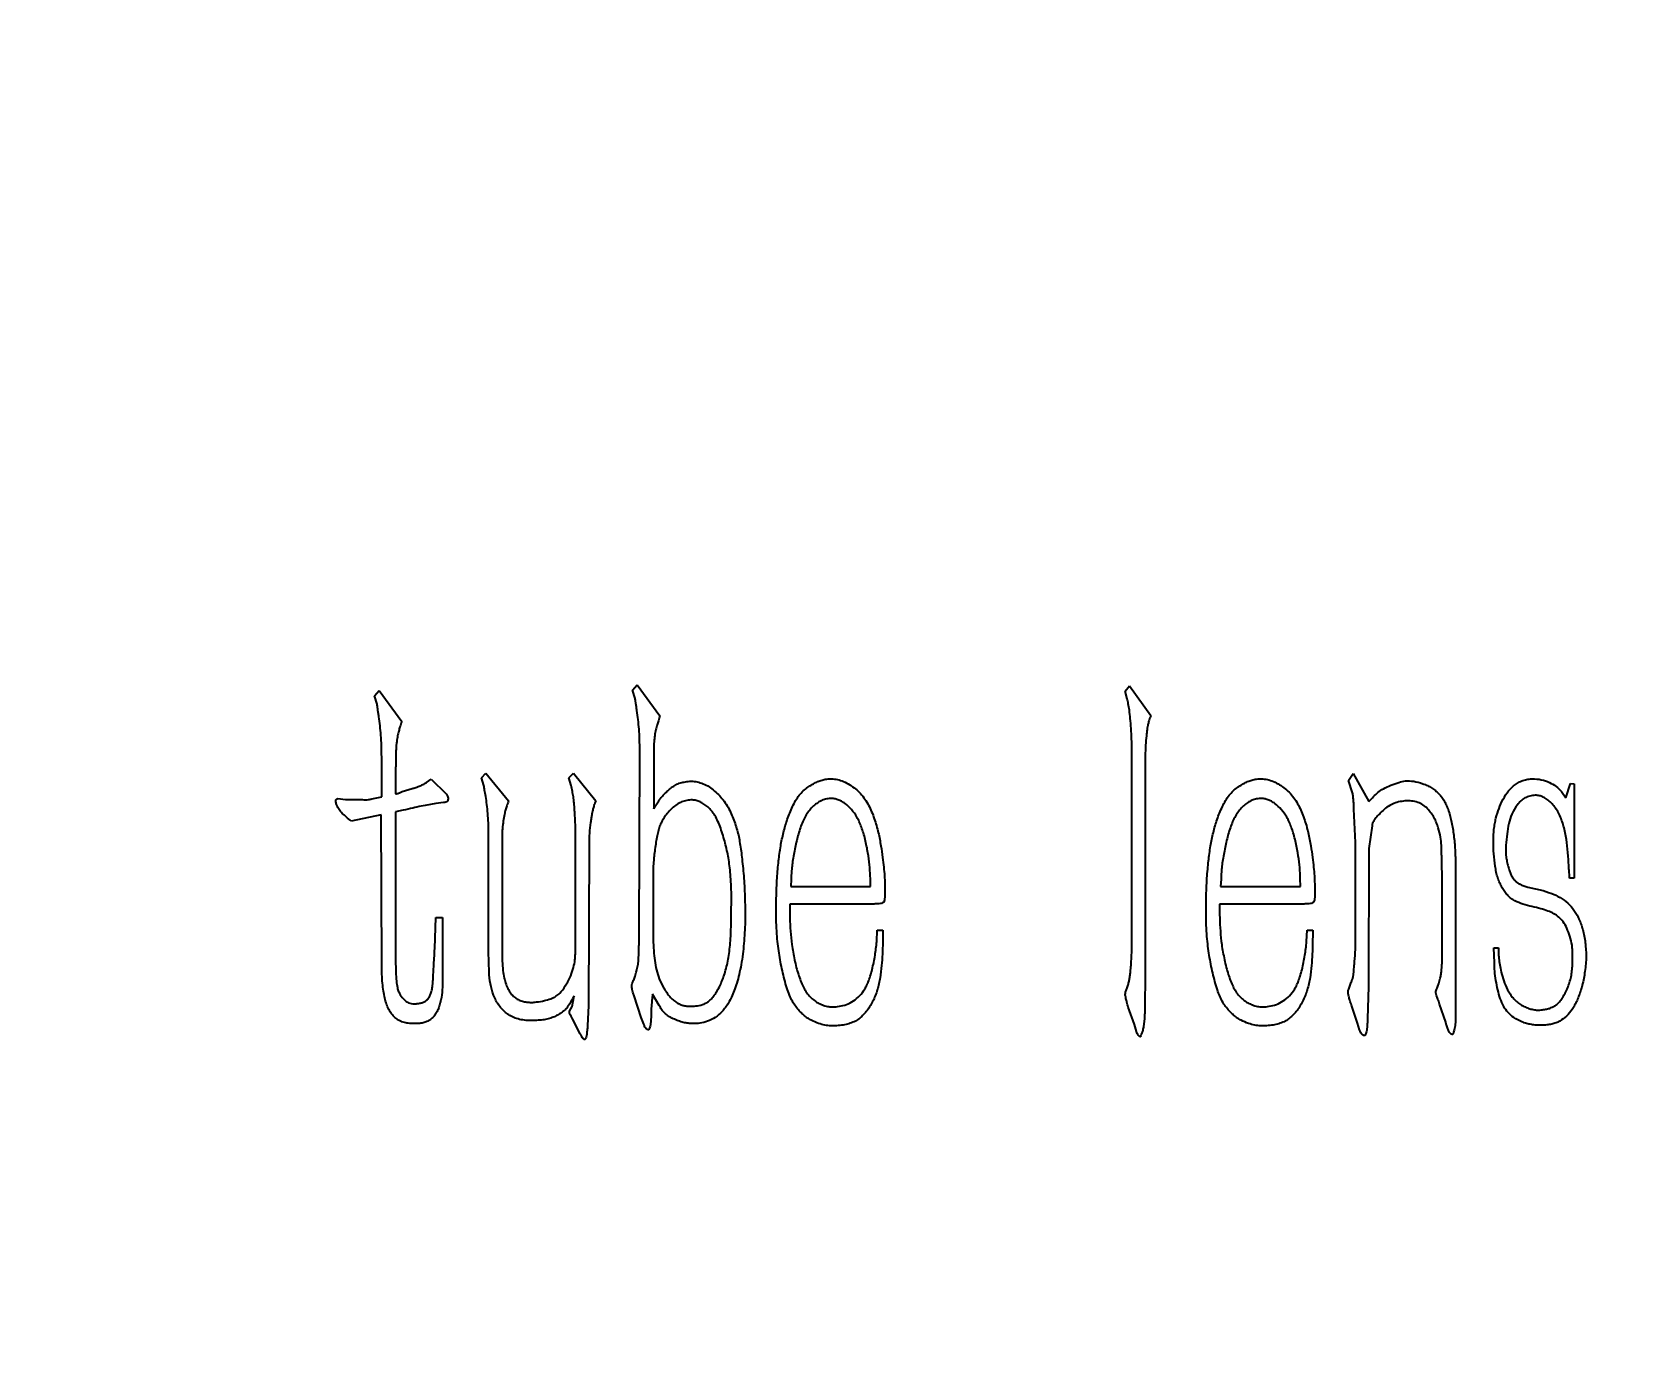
# Model space of a CAD drawing. Header units: millimetres. Extents: x 0 to 210, y 0 to 297.
# Drawn here: x 96.62 to 112.39, y 134.89 to 147.7 of the extents above; entities that cross this region are included whole.
import ezdxf

# ---------------------------------------------------------------- set-up
doc = ezdxf.new("R2010")
doc.units = ezdxf.units.MM
doc.layers.add('根据设置的颜色创建', color=7, linetype='Continuous', lineweight=25)
doc.styles.add('SLDTEXTSTYLE5', font='TXT', dxfattribs={"width": 0.7})
doc.dimstyles.new('SLDDIMSTYLE2', dxfattribs={"dimtxt": 3.5, "dimasz": 4.08, "dimexe": 0, "dimexo": 0.0625, "dimgap": 0.875, "dimtad": 2, "dimrnd": 1e-09, "dimzin": 12, "dimdsep": 46, "dimtxsty": 'SLDTEXTSTYLE5', "dimsah": 1, "dimcen": 0.09, "dimadec": 0, "dimazin": 3, "dimtol": 1, "dimtp": 0.01, "dimtm": 0.01, "dimtfac": 1, "dimtofl": 0, "dimtmove": 0, "dimatfit": 3, "dimfxl": 0, "dimfrac": 2, "dimtolj": 1, "dimarcsym": 0})

# ---------------------------------------------------------------- blocks, each defined once
blk = doc.blocks.new('_D_4')
at = {"layer": '根据设置的颜色创建'}
for p, q in [((85.123, 181.697), (129.198, 181.697)), ((127.198, 181.697), (127.198, 122.357)), ((122.116, 122.357), (129.198, 122.357))]:
    blk.add_line(p, q, dxfattribs=at)
for points in [[(127.198, 181.697), (126.69, 177.617), (127.706, 177.617)], [(127.198, 122.357), (127.706, 126.437), (126.69, 126.437)]]:
    blk.add_solid(points, dxfattribs=at)
at = {"layer": '根据设置的颜色创建', "char_height": 3.5, "attachment_point": 1, "rotation": 90, "style": 'SLDTEXTSTYLE5'}
for s, insert in [('±0.01', (122.686, 163.214)), ('59.34', (122.686, 154.231))]:
    blk.add_mtext(s, dxfattribs=dict(at, insert=insert))

msp = doc.modelspace()

# ---------------------------------------------------------------- linework, layer by layer
at = {"color": 7, "linetype": 'Continuous', "lineweight": 25}
for p, q in [((99.9659243, 141.2156503), (100.0114176, 141.2663641)), ((100.0114176, 141.2663641), (100.2329177, 140.9643185)), ((102.4874457, 141.2715846), (102.532939, 141.3215527)), ((102.5128026, 141.1910391), (102.4874457, 141.2715846)), ((102.532939, 141.3215527), (102.7544391, 141.0195071)), ((107.3015305, 141.2611436), (107.3418032, 141.3118574)), ((107.3216669, 141.1858186), (107.3015305, 141.2611436)), ((107.3418032, 141.3118574), (107.5528623, 141.0247276)), ((99.9912812, 141.1351048), (99.9659243, 141.2156503)), ((102.5530753, 138.8753562), (102.5582959, 140.6771887)), ((107.3664144, 138.7992855), (107.3664144, 140.6973251)), ((107.4976737, 140.6316954), (107.4976737, 138.4972399)), ((100.0367745, 140.228968), (100.0367745, 140.6167796)), ((102.69403, 140.6115591), (102.69403, 140.1133703)), ((100.1725085, 140.3855842), (100.1725085, 140.2595454)), ((100.2381382, 140.2796818), (100.3335995, 140.3095135)), ((100.4745541, 140.3699226), (100.5200474, 140.4005)), ((100.5200474, 140.4005), (100.6654768, 140.2595454)), ((101.0107783, 140.4154159), (101.0555258, 140.4609092)), ((101.0353894, 140.3400909), (101.0107783, 140.4154159)), ((101.0555258, 140.4609092), (101.2770259, 140.1886952)), ((101.8662013, 140.4154159), (101.9116946, 140.4609092)), ((101.8863377, 140.3400909), (101.8662013, 140.4154159)), ((101.9116946, 140.4609092), (102.1279741, 140.1886952)), ((109.4814794, 140.390059), (109.5269726, 140.4556886)), ((109.5217521, 140.2692407), (109.4814794, 140.390059)), ((109.5269726, 140.4556886), (109.6828431, 140.1842205)), ((111.6077312, 140.2192727), (111.6532245, 140.3602273)), ((111.6532245, 140.3602273), (111.6882767, 140.3550068)), ((111.6882767, 140.3550068), (111.6882767, 139.4339541)), ((99.6086901, 140.2140521), (99.684015, 140.2043569)), ((99.684015, 140.2043569), (99.7548652, 140.2043569)), ((99.9405674, 140.2088316), (100.0367745, 140.228968)), ((100.6408657, 140.1737794), (100.5647949, 140.1640841)), ((111.5629837, 140.2796818), (111.6077312, 140.2192727)), ((100.0315539, 140.0529612), (99.7392036, 139.992552)), ((100.0367745, 138.5882264), (100.0315539, 140.0529612)), ((100.2478335, 140.0984544), (100.1725085, 140.0835386)), ((100.1725085, 140.0835386), (100.1725085, 138.6232786)), ((109.5515838, 139.781493), (109.5366679, 140.1081497)), ((101.0808827, 138.8246424), (101.0808827, 139.8717338)), ((109.7126747, 139.9470587), (109.6828431, 139.7255586)), ((101.212142, 139.781493), (101.212142, 138.7239605)), ((101.9318309, 138.8246424), (101.9318309, 139.7911883)), ((102.0623445, 139.7710519), (102.0578697, 138.1907195)), ((109.5515838, 138.8850515), (109.5515838, 139.781493)), ((109.6828431, 139.7255586), (109.6776225, 138.3764216)), ((110.5285708, 139.5644677), (110.5285708, 138.0699013)), ((102.6888094, 139.5092791), (102.6888094, 138.9357653)), ((104.0379464, 139.423513), (104.0327259, 139.3534086)), ((108.2382447, 139.423513), (108.2330242, 139.3534086)), ((110.3973114, 138.6739925), (110.3973114, 139.4742269)), ((111.6882767, 139.4339541), (111.6435292, 139.4339541)), ((104.0327259, 139.3534086), (104.8128239, 139.3534086)), ((108.2330242, 139.3534086), (109.0131222, 139.3534086)), ((111.2355812, 139.3481881), (111.3862311, 139.3131359)), ((100.5550996, 138.7493174), (100.5647949, 139.051363)), ((100.5647949, 139.051363), (100.6304246, 139.051363)), ((100.6304246, 139.051363), (100.6304246, 138.754538)), ((104.8381808, 139.1818766), (104.0230306, 139.1818766)), ((109.0384791, 139.1818766), (108.2233289, 139.1818766)), ((104.873233, 138.8149471), (104.8784536, 138.9253242)), ((104.8784536, 138.9253242), (104.9336421, 138.9253242)), ((109.0735313, 138.8149471), (109.0787519, 138.9253242)), ((109.0787519, 138.9253242), (109.1339405, 138.9253242)), ((110.9029581, 138.754538), (110.9484514, 138.754538)), ((110.9081787, 138.6083628), (110.9029581, 138.754538)), ((107.4976737, 138.4972399), (107.4924531, 138.1653626)), ((101.8967787, 138.1802784), (101.9169151, 138.2861808)), ((102.5732117, 138.074376), (102.5023615, 138.2861808)), ((102.7492185, 138.1907195), (102.6835889, 138.3010967)), ((109.6776225, 138.3764216), (109.6679273, 138.0594602)), ((101.8714218, 138.1347851), (101.8967787, 138.1802784)), ((102.0578697, 138.1907195), (102.0474286, 137.9938305)), ((107.3917713, 138.0042716), (107.3313622, 138.1750579)), ((109.5717201, 138.0191874), (109.511311, 138.1951943)), ((110.4331094, 138.0296285), (110.3727003, 138.2056354)), ((101.9773242, 137.913285), (101.9012535, 138.0594602)), ((102.5985686, 138.0094922), (102.5732117, 138.074376)), ((107.4119076, 137.938642), (107.3917713, 138.0042716)), ((109.5918565, 137.9535578), (109.5717201, 138.0191874))]:
    msp.add_line(p, q, dxfattribs=at)
for points, knots in [([(100.0367745, 140.6167796), (100.0362639, 140.6548194), (100.0353057, 140.7262141), (100.0303797, 140.8282622), (100.0207637, 140.9219397), (100.0115614, 140.9959757), (100.0037415, 141.0506236), (99.9980761, 141.0845793), (99.9946511, 141.1120046), (99.9922962, 141.128147), (99.9912812, 141.1351048)], [0, 0, 0, 0, 0.2190921547, 0.4112014984, 0.5881366415, 0.7612776181, 0.8408497291, 0.9060510362, 0.9595054181, 1, 1, 1, 1]), ([(102.5582959, 140.6771887), (102.5577842, 140.7152284), (102.5568237, 140.7866228), (102.5519122, 140.888673), (102.5422473, 140.9823434), (102.5332192, 141.0561561), (102.5251801, 141.1105237), (102.5197258, 141.1437628), (102.5162742, 141.1699447), (102.5138247, 141.1848284), (102.5128026, 141.1910391)], [0, 0, 0, 0, 0.220970295, 0.4147264722, 0.5931783698, 0.767803576, 0.8466291473, 0.9123893844, 0.9634415302, 1, 1, 1, 1]), ([(107.3664144, 140.6973251), (107.365826, 140.7291496), (107.364598, 140.7955677), (107.3596851, 140.894831), (107.3515862, 140.9887801), (107.3432613, 141.0694891), (107.3327127, 141.1330757), (107.3249948, 141.1699278), (107.3216669, 141.1858186)], [0, 0, 0, 0, 0.194348421, 0.405608096, 0.6066693947, 0.7701061437, 0.9008685828, 1, 1, 1, 1]), ([(100.2329177, 140.9643185), (100.2266671, 140.9475058), (100.2152848, 140.9168899), (100.2027163, 140.8705659), (100.1911031, 140.8219884), (100.184336, 140.7805078), (100.1802944, 140.7445979), (100.1782782, 140.7164799), (100.1758781, 140.6806997), (100.174515, 140.636925), (100.1739983, 140.5852079), (100.1732333, 140.5255449), (100.1722914, 140.4581771), (100.1724334, 140.4106929), (100.1725085, 140.3855842)], [0, 0, 0, 0, 0.0918120917, 0.167189677, 0.2456339625, 0.3475698773, 0.3821579522, 0.4306902682, 0.4919233372, 0.5658130964, 0.6549465144, 0.7568108422, 0.8714063322, 1, 1, 1, 1]), ([(102.7544391, 141.0195071), (102.7498676, 141.0037975), (102.7412756, 140.9742721), (102.7258729, 140.9304581), (102.7131047, 140.8815288), (102.7050471, 140.833006), (102.6994533, 140.7836678), (102.6954932, 140.7349363), (102.6947089, 140.6764429), (102.6942666, 140.6341796), (102.69403, 140.6115591)], [0, 0, 0, 0, 0.1182427291, 0.2222318893, 0.3355523398, 0.4832615093, 0.5773216834, 0.6944670085, 0.8364697465, 1, 1, 1, 1]), ([(107.5528623, 141.0247276), (107.5469215, 141.0096496), (107.5364243, 140.9830073), (107.5261554, 140.9494796), (107.5211191, 140.9225843), (107.516357, 140.8968113), (107.5122374, 140.8636742), (107.5062036, 140.8082754), (107.498175, 140.7303367), (107.4978457, 140.6655332), (107.4976737, 140.6316954)], [0, 0, 0, 0, 0.1217488742, 0.2151259981, 0.2627391758, 0.3272167391, 0.4119998767, 0.5134677751, 0.7459524368, 1, 1, 1, 1]), ([(100.3335995, 140.3095135), (100.3460756, 140.3133582), (100.3725427, 140.3215145), (100.4109469, 140.3363003), (100.4459386, 140.3519666), (100.465951, 140.3645242), (100.4745541, 140.3699226)], [0, 0, 0, 0, 0.2544518679, 0.5398034703, 0.8021648142, 1, 1, 1, 1]), ([(101.0808827, 139.8717338), (101.0803517, 139.9057963), (101.0793317, 139.9712272), (101.0744288, 140.0655712), (101.0652683, 140.1515937), (101.0547023, 140.2274583), (101.04269, 140.2889808), (101.0375225, 140.325158), (101.0353894, 140.3400909)], [0, 0, 0, 0, 0.2168560408, 0.4165599552, 0.6011109163, 0.7673951457, 0.9039870606, 1, 1, 1, 1]), ([(101.9318309, 139.7911883), (101.9312759, 139.8346964), (101.9301717, 139.9212441), (101.9260377, 140.0274174), (101.9209156, 140.1066766), (101.9173447, 140.1561645), (101.913697, 140.1959581), (101.908746, 140.2368705), (101.8997837, 140.2839342), (101.8909715, 140.3207378), (101.8863377, 140.3400909)], [0, 0, 0, 0, 0.2364290319, 0.4703129053, 0.5772415705, 0.667998486, 0.7399100729, 0.794363552, 0.8918665146, 1, 1, 1, 1]), ([(102.69403, 140.1133703), (102.701488, 140.1250532), (102.7182208, 140.1512648), (102.7404082, 140.1860483), (102.7634788, 140.2179818), (102.7864222, 140.2456102), (102.8161172, 140.2744846), (102.8499143, 140.3053392), (102.8887849, 140.3343032), (102.93229, 140.3582526), (102.9806928, 140.372681), (103.0141523, 140.3777778), (103.0311278, 140.3803637)], [0, 0, 0, 0, 0.09292617293, 0.20848680804, 0.27649086296, 0.35693708457, 0.44885650881, 0.55390431161, 0.66357021958, 0.77317279176, 0.88492107034, 1, 1, 1, 1]), ([(103.0311278, 140.3803637), (103.0510818, 140.3809695), (103.0911899, 140.3821873), (103.1508754, 140.3683102), (103.2093499, 140.3442587), (103.2643577, 140.307913), (103.3162609, 140.2644016), (103.3626819, 140.2137262), (103.4042389, 140.1578924), (103.4482152, 140.0760069), (103.49156, 139.9708876), (103.5220697, 139.8623868), (103.5373044, 139.7724207), (103.5489229, 139.6984093), (103.5578622, 139.6164446), (103.5717648, 139.4943891), (103.5832663, 139.3277538), (103.5888971, 139.118295), (103.5863355, 138.9044937), (103.5720798, 138.7631759), (103.5651146, 138.6941289)], [0, 0, 0, 0, 0.030660456, 0.0616283226, 0.0935834689, 0.127707781, 0.1627912571, 0.1977741231, 0.2334161792, 0.2697822647, 0.3407380435, 0.4083304209, 0.4429842872, 0.4813566503, 0.5238048504, 0.5700610095, 0.6707298291, 0.7811414209, 0.8930669644, 1, 1, 1, 1]), ([(103.8917713, 139.2378109), (103.8929755, 139.2718695), (103.8952964, 139.3375149), (103.8992726, 139.4323008), (103.9061567, 139.5198162), (103.9169409, 139.6248484), (103.9324212, 139.7453233), (103.9608951, 139.8805901), (103.9972259, 140.0098556), (104.0397184, 140.1129169), (104.0792885, 140.1919272), (104.1143697, 140.2438012), (104.1540367, 140.2875718), (104.1976739, 140.3226023), (104.24245, 140.3502294), (104.285343, 140.3739117), (104.3276748, 140.3909139), (104.3560501, 140.3973675), (104.3698237, 140.4005)], [0, 0, 0, 0, 0.0758362186, 0.1461685336, 0.2110818845, 0.2711344896, 0.3811298601, 0.4811592577, 0.5784970656, 0.6794764197, 0.728712614, 0.774895753, 0.8183583023, 0.8596546439, 0.8989421623, 0.9353219462, 0.9686048602, 1, 1, 1, 1]), ([(104.3698237, 140.4005), (104.389945, 140.4028453), (104.4300392, 140.4075184), (104.4912449, 140.3991674), (104.5515192, 140.379104), (104.6107023, 140.3487236), (104.6656574, 140.3086064), (104.7161048, 140.2617477), (104.7591729, 140.2073322), (104.8063482, 140.125897), (104.8519935, 140.0165162), (104.8902284, 139.8831043), (104.9137562, 139.7560284), (104.931794, 139.6431109), (104.9413272, 139.5448826), (104.950229, 139.4584668), (104.9522329, 139.3775407), (104.9541711, 139.3126126), (104.953435, 139.2644199), (104.9514835, 139.2355644), (104.948007, 139.2150848), (104.9433669, 139.1986759), (104.9281204, 139.1904967), (104.9067893, 139.1850033), (104.8754574, 139.1830338), (104.851586, 139.1822927), (104.8381808, 139.1818766)], [0, 0, 0, 0, 0.0377810661, 0.0752833437, 0.114411995, 0.1562271315, 0.199215932, 0.2413378262, 0.284707465, 0.3285040589, 0.4170675998, 0.5056897564, 0.5877015674, 0.6587506272, 0.71957088, 0.772339212, 0.8212162829, 0.8709969367, 0.8937944495, 0.9115254717, 0.9247559403, 0.9333077754, 0.9416935396, 0.9552391597, 0.9748642185, 1, 1, 1, 1]), ([(108.0920696, 139.2378109), (108.0932738, 139.2718695), (108.0955947, 139.3375149), (108.099571, 139.4323008), (108.106455, 139.5198162), (108.1172392, 139.6248484), (108.1327195, 139.7453233), (108.1611935, 139.8805901), (108.1975242, 140.0098556), (108.2400167, 140.1129169), (108.2795868, 140.1919272), (108.314668, 140.2438012), (108.354335, 140.2875718), (108.3979722, 140.3226023), (108.4427483, 140.3502294), (108.4856413, 140.3739117), (108.5279731, 140.3909139), (108.5563484, 140.3973675), (108.570122, 140.4005)], [0, 0, 0, 0, 0.0758362186, 0.1461685336, 0.2110818845, 0.2711344896, 0.3811298601, 0.4811592577, 0.5784970656, 0.6794764197, 0.728712614, 0.774895753, 0.8183583023, 0.8596546439, 0.8989421623, 0.9353219462, 0.9686048602, 1, 1, 1, 1]), ([(108.570122, 140.4005), (108.5902433, 140.4028453), (108.6303375, 140.4075184), (108.6915432, 140.3991674), (108.7518176, 140.379104), (108.8110006, 140.3487236), (108.8659557, 140.3086064), (108.9164031, 140.2617477), (108.9594712, 140.2073322), (109.0066465, 140.125897), (109.0522918, 140.0165162), (109.0905267, 139.8831043), (109.1140545, 139.7560284), (109.1320923, 139.6431109), (109.1416255, 139.5448826), (109.1505273, 139.4584668), (109.1525312, 139.3775407), (109.1544694, 139.3126126), (109.1537333, 139.2644199), (109.1517818, 139.2355644), (109.1483053, 139.2150848), (109.1436652, 139.1986759), (109.1284187, 139.1904967), (109.1070877, 139.1850033), (109.0757557, 139.1830338), (109.0518843, 139.1822927), (109.0384791, 139.1818766)], [0, 0, 0, 0, 0.0377810661, 0.0752833437, 0.114411995, 0.1562271315, 0.199215932, 0.2413378262, 0.284707465, 0.3285040589, 0.4170675998, 0.5056897564, 0.5877015674, 0.6587506272, 0.71957088, 0.772339212, 0.8212162829, 0.8709969367, 0.8937944495, 0.9115254717, 0.9247559403, 0.9333077754, 0.9416935396, 0.9552391597, 0.9748642185, 1, 1, 1, 1]), ([(109.6828431, 140.1842205), (109.697617, 140.2000121), (109.7258481, 140.230188), (109.7710903, 140.2738592), (109.8274582, 140.3127872), (109.8969363, 140.3429923), (109.9688603, 140.3705752), (110.0178, 140.3808893), (110.0400773, 140.3855842)], [0, 0, 0, 0, 0.1548978572, 0.2959910234, 0.4495838703, 0.6423319071, 0.837189939, 1, 1, 1, 1]), ([(110.0400773, 140.3855842), (110.0668364, 140.3852739), (110.1243644, 140.3846068), (110.1952018, 140.3627793), (110.2533432, 140.3405298), (110.2947238, 140.317942), (110.3320073, 140.2908407), (110.366169, 140.2603553), (110.3952533, 140.2244117), (110.4215283, 140.1852223), (110.4432425, 140.1409107), (110.4687285, 140.0740444), (110.4924664, 139.9776782), (110.5136045, 139.8505329), (110.5258947, 139.7106283), (110.5276646, 139.6139608), (110.5285708, 139.5644677)], [0, 0, 0, 0, 0.0735766217, 0.1581788383, 0.202545279, 0.2455577283, 0.2878574437, 0.3296527056, 0.3715830819, 0.4151886843, 0.4597089086, 0.5075218226, 0.61260039, 0.7330313343, 0.8633137805, 1, 1, 1, 1]), ([(110.8984834, 139.7859678), (110.898772, 139.8078499), (110.8993303, 139.8501715), (110.9035195, 139.9112464), (110.9118, 139.967535), (110.9267671, 140.0359274), (110.9517261, 140.1164011), (110.9911573, 140.2068193), (111.0431731, 140.2881936), (111.101202, 140.3420961), (111.153897, 140.3761826), (111.1992876, 140.3927391), (111.2487311, 140.4037229), (111.2832461, 140.4050367), (111.3012109, 140.4057206)], [0, 0, 0, 0, 0.07983849918, 0.15441309468, 0.22316747454, 0.28721372295, 0.40971535651, 0.52989826583, 0.64637196969, 0.75931708371, 0.81594602937, 0.87422877462, 0.93453717589, 1, 1, 1, 1]), ([(111.3012109, 140.4057206), (111.3301632, 140.4023971), (111.3869752, 140.3958755), (111.4621719, 140.3634425), (111.5234603, 140.3265913), (111.5511295, 140.2937513), (111.5629837, 140.2796818)], [0, 0, 0, 0, 0.2910361903, 0.5710900177, 0.8162444269, 1, 1, 1, 1]), ([(99.7392036, 139.992552), (99.7234367, 140.0053593), (99.6935956, 140.0295987), (99.6526406, 140.0660141), (99.6185364, 140.1028617), (99.5992811, 140.1430294), (99.5892788, 140.173763), (99.5856628, 140.1971805), (99.5963386, 140.2087362), (99.6042978, 140.2121618), (99.6086901, 140.2140521)], [0, 0, 0, 0, 0.2098829984, 0.3972314153, 0.5666696435, 0.7252400662, 0.8487809239, 0.9104443909, 0.9505783137, 1, 1, 1, 1]), ([(99.7548652, 140.2043569), (99.7740214, 140.2042981), (99.8101096, 140.2041873), (99.8604173, 140.2012033), (99.9037132, 140.2001596), (99.9291842, 140.2061531), (99.9405674, 140.2088316)], [0, 0, 0, 0, 0.3080833699, 0.5803986804, 0.8124763974, 1, 1, 1, 1]), ([(100.1725085, 140.2595454), (100.1767298, 140.2597382), (100.1842115, 140.2600798), (100.1968807, 140.2615404), (100.2137832, 140.2704954), (100.2283534, 140.2759911), (100.2381382, 140.2796818)], [0, 0, 0, 0, 0.1832055717, 0.3247076212, 0.5464936291, 1, 1, 1, 1]), ([(100.5647949, 140.1640841), (100.5424179, 140.1601299), (100.4951233, 140.1517724), (100.4198078, 140.1379531), (100.3368237, 140.1186099), (100.2784174, 140.1053814), (100.2478335, 140.0984544)], [0, 0, 0, 0, 0.21057473776, 0.44505586309, 0.70940838122, 1, 1, 1, 1]), ([(100.6654768, 140.2595454), (100.6709534, 140.2521802), (100.6805706, 140.2392463), (100.6871399, 140.2178865), (100.683521, 140.2009321), (100.6796424, 140.1849675), (100.6626676, 140.1739711), (100.648975, 140.1738507), (100.6408657, 140.1737794)], [0, 0, 0, 0, 0.2295708568, 0.4031419868, 0.5351480712, 0.6611507043, 0.7993198754, 1, 1, 1, 1]), ([(101.2770259, 140.1886952), (101.2707543, 140.1733889), (101.2592601, 140.1453367), (101.2465693, 140.101424), (101.2337016, 140.05171), (101.2256606, 140.0006643), (101.2191529, 139.9486317), (101.2143706, 139.8996734), (101.2125973, 139.8431579), (101.2122999, 139.8028721), (101.212142, 139.781493)], [0, 0, 0, 0, 0.1194152732, 0.2188559294, 0.3299432423, 0.4902864825, 0.5916550852, 0.708902833, 0.8455184738, 1, 1, 1, 1]), ([(102.1279741, 140.1886952), (102.1219546, 140.1738861), (102.111251, 140.1475537), (102.1015794, 140.113823), (102.0950824, 140.0858944), (102.0901783, 140.0577265), (102.084067, 140.0207047), (102.0753583, 139.9591205), (102.0639855, 139.8750721), (102.0628943, 139.8059043), (102.0623445, 139.7710519)], [0, 0, 0, 0, 0.1127520823, 0.2004869314, 0.2473080868, 0.3151084521, 0.4022269926, 0.5121584436, 0.7541858028, 1, 1, 1, 1]), ([(103.0714005, 140.1991363), (103.0534054, 140.1980876), (103.0177781, 140.1960114), (102.9660379, 140.1807016), (102.9182071, 140.1542492), (102.8742523, 140.1195927), (102.8362239, 140.0790963), (102.8023678, 140.0376388), (102.7755586, 139.9948821), (102.7555347, 139.9494514), (102.7398915, 139.9006027), (102.7263839, 139.8455421), (102.7156765, 139.7831687), (102.7067184, 139.7164287), (102.6984116, 139.6518358), (102.6937782, 139.5948053), (102.6890927, 139.5486311), (102.6888954, 139.5212199), (102.6888094, 139.5092791)], [0, 0, 0, 0, 0.0618477371, 0.122447826, 0.183654021, 0.2488167306, 0.3141195089, 0.3743384425, 0.4327019528, 0.4870443921, 0.5446325035, 0.6089142902, 0.6818674256, 0.7621522559, 0.8405204403, 0.9057728285, 0.9589527647, 1, 1, 1, 1]), ([(103.4539916, 139.2728631), (103.4530458, 139.3074337), (103.4512342, 139.373649), (103.4439673, 139.468086), (103.4364978, 139.5535343), (103.4212501, 139.6559072), (103.3943863, 139.7785132), (103.3587656, 139.8975349), (103.3241966, 139.9875072), (103.294648, 140.0457681), (103.2610946, 140.0931978), (103.2246106, 140.1307146), (103.1864184, 140.1589858), (103.1483224, 140.1800801), (103.1101584, 140.1946816), (103.0841944, 140.1976658), (103.0714005, 140.1991363)], [0, 0, 0, 0, 0.0964231792, 0.1846859105, 0.2640827315, 0.3355540936, 0.4731590147, 0.6137302836, 0.6815725891, 0.741725203, 0.7953967637, 0.8429484222, 0.8870389317, 0.927372365, 0.9642122445, 1, 1, 1, 1]), ([(104.4205375, 140.2140521), (104.404761, 140.2121507), (104.3734954, 140.2083826), (104.3277576, 140.1920888), (104.285524, 140.1651611), (104.2451474, 140.1309288), (104.2091282, 140.0890003), (104.1764806, 140.041433), (104.149046, 139.9877512), (104.1197165, 139.9074908), (104.0894908, 139.7998286), (104.0668893, 139.6884132), (104.0520822, 139.5991794), (104.0435019, 139.5363065), (104.0389758, 139.4782735), (104.0382783, 139.4411697), (104.0379464, 139.423513)], [0, 0, 0, 0, 0.05017319127, 0.09943174709, 0.15204266392, 0.20783803837, 0.26636623489, 0.32636119083, 0.3900331135, 0.45650031546, 0.59641388716, 0.74342352992, 0.81596570438, 0.88260023662, 0.94413259932, 1, 1, 1, 1]), ([(104.8128239, 139.3534086), (104.8123866, 139.3877247), (104.811489, 139.4581747), (104.8040079, 139.5678129), (104.7882388, 139.686561), (104.7662723, 139.7902466), (104.7449315, 139.8743852), (104.7250546, 139.9321868), (104.7047338, 139.9838994), (104.674317, 140.0427218), (104.630254, 140.1054423), (104.5765097, 140.1555474), (104.5305849, 140.1865527), (104.4945176, 140.201823), (104.4579524, 140.2126178), (104.4330449, 140.2135727), (104.4205375, 140.2140521)], [0, 0, 0, 0, 0.1001261946, 0.2055562381, 0.3204552669, 0.4493446289, 0.5146208362, 0.5735733649, 0.6275886661, 0.6765773828, 0.7665509164, 0.8497011952, 0.8895377429, 0.9275424335, 0.9636150866, 1, 1, 1, 1]), ([(108.6208358, 140.2140521), (108.6050593, 140.2121507), (108.5737938, 140.2083826), (108.5280559, 140.1920888), (108.4858223, 140.1651611), (108.4454457, 140.1309288), (108.4094265, 140.0890003), (108.3767789, 140.041433), (108.3493443, 139.9877512), (108.3200148, 139.9074908), (108.2897891, 139.7998286), (108.2671876, 139.6884132), (108.2523806, 139.5991794), (108.2438002, 139.5363065), (108.2392741, 139.4782735), (108.2385766, 139.4411697), (108.2382447, 139.423513)], [0, 0, 0, 0, 0.05017319127, 0.09943174709, 0.15204266392, 0.20783803837, 0.26636623489, 0.32636119083, 0.3900331135, 0.45650031546, 0.59641388716, 0.74342352992, 0.81596570438, 0.88260023662, 0.94413259932, 1, 1, 1, 1]), ([(109.0131222, 139.3534086), (109.012685, 139.3877247), (109.0117873, 139.4581747), (109.0043062, 139.5678129), (108.9885372, 139.686561), (108.9665706, 139.7902466), (108.9452298, 139.8743852), (108.9253529, 139.9321868), (108.9050322, 139.9838994), (108.8746153, 140.0427218), (108.8305523, 140.1054423), (108.7768081, 140.1555474), (108.7308832, 140.1865527), (108.6948159, 140.201823), (108.6582507, 140.2126178), (108.6333432, 140.2135727), (108.6208358, 140.2140521)], [0, 0, 0, 0, 0.1001261946, 0.2055562381, 0.3204552669, 0.4493446289, 0.5146208362, 0.5735733649, 0.6275886661, 0.6765773828, 0.7665509164, 0.8497011952, 0.8895377429, 0.9275424335, 0.9636150866, 1, 1, 1, 1]), ([(109.5366679, 140.1081497), (109.5358528, 140.1285512), (109.5344004, 140.1649054), (109.5302834, 140.2120591), (109.5277283, 140.2456779), (109.5233851, 140.262802), (109.5217521, 140.2692407)], [0, 0, 0, 0, 0.3778784452, 0.6733553076, 0.8771819583, 1, 1, 1, 1]), ([(110.0348567, 140.1886952), (110.0135217, 140.1863695), (109.9716246, 140.1818024), (109.9124883, 140.1592906), (109.8567655, 140.1289681), (109.8094912, 140.0875099), (109.7689882, 140.0458239), (109.7385858, 140.0085106), (109.7176526, 139.9767898), (109.7141618, 139.9559407), (109.7126747, 139.9470587)], [0, 0, 0, 0, 0.15079210455, 0.29612168597, 0.44294596887, 0.59607544735, 0.7374579151, 0.85221042965, 0.9370399103, 1, 1, 1, 1]), ([(110.3973114, 139.4742269), (110.3965079, 139.5065431), (110.3950492, 139.5652071), (110.393853, 139.6442749), (110.3921786, 139.7056694), (110.3908588, 139.7670138), (110.3822411, 139.8395136), (110.3653008, 139.9133328), (110.3437321, 139.9767997), (110.3206622, 140.0249472), (110.2899627, 140.0703469), (110.2555708, 140.1146228), (110.212134, 140.1518467), (110.1598827, 140.1780876), (110.0993159, 140.1906103), (110.0570236, 140.1893538), (110.0348567, 140.1886952)], [0, 0, 0, 0, 0.1063336112, 0.1930287521, 0.2601028117, 0.3083767791, 0.3947976715, 0.4997291173, 0.556882756, 0.6150338752, 0.6746835707, 0.7368796893, 0.798968202, 0.8611374366, 0.9272171562, 1, 1, 1, 1]), ([(111.3056856, 140.2446296), (111.2880792, 140.243058), (111.2538276, 140.2400007), (111.2065725, 140.2201103), (111.1647829, 140.1913027), (111.1205362, 140.1383349), (111.0768586, 140.0645317), (111.0464071, 139.9665872), (111.0307084, 139.8637291), (111.0217363, 139.7744726), (111.0192713, 139.7009269), (111.0219785, 139.6474604), (111.0300839, 139.596933), (111.0393646, 139.5651351), (111.0439128, 139.5495518)], [0, 0, 0, 0, 0.0636054925, 0.12373875888, 0.18313416582, 0.24558426561, 0.37177987098, 0.49096848569, 0.61415312987, 0.74787602002, 0.81536381549, 0.88022894498, 0.94130346749, 1, 1, 1, 1]), ([(111.6435292, 139.4339541), (111.6399122, 139.4836623), (111.6330212, 139.5783621), (111.6251783, 139.7160188), (111.6082642, 139.8465541), (111.5838368, 139.9515528), (111.5557351, 140.0311923), (111.5293299, 140.0846614), (111.4991836, 140.1320481), (111.4638333, 140.1716254), (111.4261619, 140.2039968), (111.3867904, 140.2272085), (111.3464897, 140.2420718), (111.3192292, 140.2437806), (111.3056856, 140.2446296)], [0, 0, 0, 0, 0.1569887059, 0.2990817624, 0.4341852027, 0.5711165345, 0.6377475242, 0.6997304662, 0.7585878854, 0.8140558614, 0.8662903078, 0.9143684487, 0.9574563088, 1, 1, 1, 1]), ([(111.6681403, 138.7791491), (111.6610993, 138.8091764), (111.6478014, 138.8658869), (111.6189428, 138.9430777), (111.5845011, 139.0071589), (111.5395693, 139.0547583), (111.4886277, 139.0899966), (111.4288732, 139.1164302), (111.3574833, 139.1389777), (111.2742508, 139.1570736), (111.1878606, 139.1791865), (111.119212, 139.2062484), (111.0711749, 139.2363214), (111.0389795, 139.265465), (111.0086233, 139.2997399), (110.9831195, 139.3413014), (110.9599519, 139.387389), (110.9406923, 139.4380947), (110.9254749, 139.4932495), (110.9128907, 139.5718407), (110.9013297, 139.6697925), (110.8994101, 139.7481443), (110.8984834, 139.7859678)], [0, 0, 0, 0, 0.0656396367, 0.1239689447, 0.1752072018, 0.219422526, 0.2620290082, 0.30634255, 0.358095531, 0.4212947074, 0.487718059, 0.5480122788, 0.5775425057, 0.6079340165, 0.6402185323, 0.6747448998, 0.7114564835, 0.7500126954, 0.7900989828, 0.833111687, 0.9194365416, 1, 1, 1, 1]), ([(111.0439128, 139.5495518), (111.047214, 139.5352459), (111.0534794, 139.5080943), (111.069028, 139.4714171), (111.0856455, 139.4395381), (111.106437, 139.4132852), (111.1312804, 139.3916968), (111.1610215, 139.3736358), (111.1962719, 139.3588532), (111.2220585, 139.351857), (111.2355812, 139.3481881)], [0, 0, 0, 0, 0.1477655607, 0.2804484357, 0.4004979331, 0.5093443147, 0.615944395, 0.730748531, 0.8588031824, 1, 1, 1, 1]), ([(103.0915369, 138.185499), (103.1128897, 138.18736), (103.1561911, 138.1911341), (103.2078915, 138.2135896), (103.245991, 138.2426375), (103.2739821, 138.2739341), (103.3021753, 138.3130554), (103.3304903, 138.3596525), (103.3557328, 138.4136225), (103.379331, 138.4727091), (103.3980622, 138.5373574), (103.4157181, 138.6065844), (103.428596, 138.6814416), (103.4393565, 138.7612619), (103.4454407, 138.8464518), (103.4514576, 138.9640256), (103.452352, 139.1068035), (103.4534639, 139.2194177), (103.4539916, 139.2728631)], [0, 0, 0, 0, 0.0515481342, 0.1045347121, 0.1332393303, 0.1668079653, 0.2054827626, 0.2496629634, 0.2982770232, 0.3492377051, 0.403188674, 0.4607171274, 0.5217315731, 0.5865320823, 0.6552014003, 0.7279504491, 0.8708882042, 1, 1, 1, 1]), ([(104.4809466, 137.9938305), (104.4623028, 137.9931761), (104.4244166, 137.9918462), (104.3648641, 137.9976571), (104.3005589, 138.0161395), (104.2437727, 138.0407216), (104.1952732, 138.0680008), (104.1591794, 138.0967067), (104.1237935, 138.1307138), (104.0889586, 138.1706672), (104.0553487, 138.2191083), (104.0263362, 138.2784509), (103.9993556, 138.347535), (103.9683419, 138.4537138), (103.9362653, 138.5950922), (103.9115918, 138.7425375), (103.8989715, 138.8694768), (103.892102, 138.9794176), (103.8905385, 139.1038171), (103.8913459, 139.191574), (103.8917713, 139.2378109)], [0, 0, 0, 0, 0.036150322, 0.0734611121, 0.1154360535, 0.1653045099, 0.193162549, 0.2230480458, 0.2544088891, 0.288232146, 0.3256641408, 0.3683415487, 0.415955828, 0.4693209542, 0.5826075294, 0.6968639104, 0.7588723302, 0.8298533251, 0.9103538739, 1, 1, 1, 1]), ([(108.681245, 137.9938305), (108.6626011, 137.9931761), (108.624715, 137.9918462), (108.5651624, 137.9976571), (108.5008573, 138.0161395), (108.444071, 138.0407216), (108.3955715, 138.0680008), (108.3594777, 138.0967067), (108.3240918, 138.1307138), (108.2892569, 138.1706672), (108.2556471, 138.2191083), (108.2266345, 138.2784509), (108.1996539, 138.347535), (108.1686402, 138.4537138), (108.1365636, 138.5950922), (108.1118901, 138.7425375), (108.0992698, 138.8694768), (108.0924003, 138.9794176), (108.0908368, 139.1038171), (108.0916442, 139.191574), (108.0920696, 139.2378109)], [0, 0, 0, 0, 0.036150322, 0.0734611121, 0.1154360535, 0.1653045099, 0.193162549, 0.2230480458, 0.2544088891, 0.288232146, 0.3256641408, 0.3683415487, 0.415955828, 0.4693209542, 0.5826075294, 0.6968639104, 0.7588723302, 0.8298533251, 0.9103538739, 1, 1, 1, 1]), ([(111.3862311, 139.3131359), (111.4196868, 139.3021841), (111.4837347, 139.2812179), (111.5703169, 139.235197), (111.6440944, 139.1775318), (111.6921792, 139.1166448), (111.7239063, 139.0612322), (111.7446696, 139.013254), (111.7640163, 138.9600698), (111.7860478, 138.8802558), (111.8039929, 138.7707185), (111.8044058, 138.6805335), (111.8046202, 138.6337197)], [0, 0, 0, 0, 0.1208753633, 0.2314048062, 0.3354074402, 0.4406117299, 0.4957490273, 0.5546853068, 0.6201259588, 0.6902303067, 0.8392030807, 1, 1, 1, 1]), ([(104.0230306, 139.1818766), (104.0232048, 139.1363764), (104.023542, 139.0483158), (104.0294896, 138.9163852), (104.042602, 138.7800566), (104.0652493, 138.6623504), (104.0865629, 138.5649924), (104.1072292, 138.4965761), (104.1281083, 138.4335992), (104.1528861, 138.377488), (104.1801353, 138.3271673), (104.2135715, 138.2838563), (104.2525325, 138.2470152), (104.2965389, 138.2174434), (104.3431572, 138.1947827), (104.3916622, 138.1813278), (104.4411237, 138.1755408), (104.4739917, 138.1786854), (104.4906419, 138.1802784)], [0, 0, 0, 0, 0.1101282155, 0.2131413117, 0.3196030973, 0.4412965753, 0.5030434727, 0.5607400708, 0.614215299, 0.6635227153, 0.7090539391, 0.7523846643, 0.7953798125, 0.8382737757, 0.8802633494, 0.9202700478, 0.9596104537, 1, 1, 1, 1]), ([(108.2233289, 139.1818766), (108.2235031, 139.1363764), (108.2238404, 139.0483158), (108.2297879, 138.9163852), (108.2429003, 138.7800566), (108.2655476, 138.6623504), (108.2868612, 138.5649924), (108.3075275, 138.4965761), (108.3284066, 138.4335992), (108.3531844, 138.377488), (108.3804337, 138.3271673), (108.4138698, 138.2838563), (108.4528308, 138.2470152), (108.4968372, 138.2174434), (108.5434555, 138.1947827), (108.5919605, 138.1813278), (108.641422, 138.1755408), (108.67429, 138.1786854), (108.6909403, 138.1802784)], [0, 0, 0, 0, 0.1101282155, 0.2131413117, 0.3196030973, 0.4412965753, 0.5030434727, 0.5607400708, 0.614215299, 0.6635227153, 0.7090539391, 0.7523846643, 0.7953798125, 0.8382737757, 0.8802633494, 0.9202700478, 0.9596104537, 1, 1, 1, 1]), ([(102.6888094, 138.9357653), (102.6889265, 138.8934955), (102.6891437, 138.8151196), (102.6949592, 138.7050692), (102.7056682, 138.6073883), (102.7250679, 138.5162496), (102.7572009, 138.4257714), (102.7973595, 138.352827), (102.8355124, 138.2969208), (102.8660184, 138.2597839), (102.8999765, 138.2317452), (102.9345635, 138.2093139), (102.9712461, 138.1941569), (103.0097674, 138.1851417), (103.0502828, 138.1822269), (103.0776257, 138.1843956), (103.0915369, 138.185499)], [0, 0, 0, 0, 0.1318512733, 0.2444758956, 0.3436543534, 0.438120979, 0.5345286866, 0.6421028279, 0.6967441552, 0.7457016873, 0.7913797318, 0.833552394, 0.8738805809, 0.9145133601, 0.9565073691, 1, 1, 1, 1]), ([(104.9336421, 138.9253242), (104.9331781, 138.8858), (104.9322703, 138.8084814), (104.9303549, 138.6934849), (104.9212258, 138.5785776), (104.9090754, 138.4610679), (104.8820994, 138.342633), (104.8448705, 138.2477481), (104.8053578, 138.1788806), (104.7732576, 138.1323886), (104.7371435, 138.0928398), (104.6980728, 138.05824), (104.6531608, 138.0305683), (104.6013118, 138.0117804), (104.5435483, 137.9977194), (104.5024184, 137.9951644), (104.4809466, 137.9938305)], [0, 0, 0, 0, 0.1024222197, 0.200361435, 0.297880372, 0.4010231093, 0.5061736019, 0.6116687704, 0.6635988972, 0.7116706881, 0.7577282136, 0.8020224646, 0.8465409444, 0.8934331477, 0.9443670463, 1, 1, 1, 1]), ([(109.1339405, 138.9253242), (109.1334764, 138.8858), (109.1325686, 138.8084814), (109.1306532, 138.6934849), (109.1215241, 138.5785776), (109.1093737, 138.4610679), (109.0823977, 138.342633), (109.0451688, 138.2477481), (109.0056561, 138.1788806), (108.9735559, 138.1323886), (108.9374418, 138.0928398), (108.8983711, 138.05824), (108.8534592, 138.0305683), (108.8016101, 138.0117804), (108.7438466, 137.9977194), (108.7027167, 137.9951644), (108.681245, 137.9938305)], [0, 0, 0, 0, 0.1024222197, 0.200361435, 0.297880372, 0.4010231093, 0.5061736019, 0.6116687704, 0.6635988972, 0.7116706881, 0.7577282136, 0.8020224646, 0.8465409444, 0.8934331477, 0.9443670463, 1, 1, 1, 1]), ([(100.6304246, 138.754538), (100.6304176, 138.7155079), (100.6304048, 138.6436628), (100.6304845, 138.5449729), (100.6302613, 138.4646672), (100.6310074, 138.3828352), (100.6265787, 138.2941032), (100.6088009, 138.2119989), (100.5890855, 138.1510848), (100.5676032, 138.1127256), (100.5429372, 138.0798256), (100.5134914, 138.0532076), (100.4791884, 138.0333024), (100.440429, 138.0212461), (100.3983273, 138.013072), (100.3689422, 138.0136617), (100.3537359, 138.0139669)], [0, 0, 0, 0, 0.130267827, 0.2397923695, 0.3294033587, 0.3982710634, 0.5130172439, 0.624978726, 0.6777238043, 0.7259982008, 0.7709723972, 0.8144522217, 0.8575743124, 0.9021796096, 0.9493795851, 1, 1, 1, 1]), ([(100.3887881, 138.2108559), (100.3998012, 138.2121895), (100.421057, 138.2147634), (100.4505657, 138.2250492), (100.4752754, 138.241511), (100.4966392, 138.26304), (100.5121388, 138.2932521), (100.5246516, 138.330919), (100.533144, 138.3773537), (100.5377447, 138.4325333), (100.540972, 138.4972511), (100.5457984, 138.5720457), (100.5499519, 138.657346), (100.5533187, 138.7174992), (100.5550996, 138.7493174)], [0, 0, 0, 0, 0.0539681974, 0.1041611571, 0.1505246844, 0.1976416292, 0.2502328599, 0.3142036794, 0.3906990639, 0.4795307809, 0.5838799206, 0.706438582, 0.8447197989, 1, 1, 1, 1]), ([(101.5186624, 138.0445444), (101.4947661, 138.044403), (101.4492242, 138.0441336), (101.3845678, 138.0537004), (101.3272501, 138.0716), (101.277446, 138.0980341), (101.2344055, 138.1316467), (101.1966704, 138.170602), (101.1652339, 138.2158105), (101.1317369, 138.2832042), (101.1022435, 138.3747161), (101.087873, 138.4729286), (101.0854835, 138.5593946), (101.0815162, 138.6369121), (101.0818249, 138.7267012), (101.0812103, 138.7905868), (101.0808827, 138.8246424)], [0, 0, 0, 0, 0.0692021958, 0.1318865103, 0.1886390472, 0.2424797135, 0.2943751053, 0.3463654932, 0.399149068, 0.4532975626, 0.5640604736, 0.6762792448, 0.7397663134, 0.8147745128, 0.9012614942, 1, 1, 1, 1]), ([(101.5492398, 138.2257717), (101.5750058, 138.2292684), (101.6224029, 138.2357006), (101.6860833, 138.2549537), (101.7382493, 138.2771899), (101.7878489, 138.3190413), (101.8322951, 138.3815032), (101.8759519, 138.4599094), (101.905271, 138.5400297), (101.9215195, 138.6060055), (101.9271446, 138.6602397), (101.9300269, 138.7077606), (101.9312599, 138.763482), (101.9316313, 138.803263), (101.9318309, 138.8246424)], [0, 0, 0, 0, 0.0975785966, 0.1794986163, 0.249745734, 0.3088699563, 0.4208569631, 0.5358882039, 0.6456172319, 0.7406189209, 0.7904754799, 0.850414235, 0.9196087142, 1, 1, 1, 1]), ([(102.5023615, 138.2861808), (102.4988321, 138.2975993), (102.4924894, 138.3181194), (102.4847574, 138.345378), (102.4807294, 138.365824), (102.4791281, 138.385351), (102.4855438, 138.4088378), (102.499658, 138.4396179), (102.5140456, 138.4804466), (102.5285196, 138.5285735), (102.5404776, 138.5802849), (102.5457773, 138.6271378), (102.5473415, 138.6729914), (102.5486805, 138.7247109), (102.5511848, 138.794055), (102.5523989, 138.8462684), (102.5530753, 138.8753562)], [0, 0, 0, 0, 0.0595984534, 0.1071048372, 0.141139915, 0.1634850383, 0.2040864315, 0.2602475243, 0.3327864906, 0.4194529578, 0.5108728121, 0.5969701521, 0.6540403009, 0.739600646, 0.8549326573, 1, 1, 1, 1]), ([(104.4906419, 138.1802784), (104.514315, 138.183898), (104.5629527, 138.1913345), (104.6315906, 138.2241615), (104.6945068, 138.271228), (104.7397134, 138.3230823), (104.7700334, 138.3744095), (104.7913599, 138.4225571), (104.8113046, 138.479469), (104.8356007, 138.5661509), (104.8586236, 138.6788199), (104.8684472, 138.770354), (104.873233, 138.8149471)], [0, 0, 0, 0, 0.0884998435, 0.1818284473, 0.2787250853, 0.3788207747, 0.4346879095, 0.499529099, 0.5739582491, 0.6583803573, 0.8335713609, 1, 1, 1, 1]), ([(107.3313622, 138.1750579), (107.3267239, 138.1909242), (107.3186339, 138.2185982), (107.3100485, 138.2551301), (107.3033298, 138.2799558), (107.3005062, 138.301175), (107.3055932, 138.3251631), (107.317171, 138.3554332), (107.3292465, 138.3904924), (107.3396442, 138.4274801), (107.3460027, 138.4673078), (107.3524314, 138.5140101), (107.3572841, 138.5735195), (107.3626051, 138.6453271), (107.3650265, 138.7227044), (107.3659683, 138.7746741), (107.3664144, 138.7992855)], [0, 0, 0, 0, 0.0780876355, 0.1362011103, 0.177226343, 0.1996660701, 0.2365476567, 0.2911483957, 0.3531774836, 0.4115869443, 0.4724145223, 0.5435111285, 0.6343243523, 0.7544101406, 0.8836959236, 1, 1, 1, 1]), ([(108.6909403, 138.1802784), (108.7146133, 138.183898), (108.7632511, 138.1913345), (108.8318889, 138.2241615), (108.8948051, 138.271228), (108.9400117, 138.3230823), (108.9703317, 138.3744095), (108.9916582, 138.4225571), (109.011603, 138.479469), (109.035899, 138.5661509), (109.0589219, 138.6788199), (109.0687455, 138.770354), (109.0735313, 138.8149471)], [0, 0, 0, 0, 0.08849984348, 0.18182844733, 0.27872508528, 0.37882077469, 0.43468790951, 0.49952909896, 0.57395824906, 0.65838035728, 0.83357136088, 1, 1, 1, 1]), ([(109.511311, 138.1951943), (109.5062117, 138.2110698), (109.4971637, 138.2392389), (109.4868867, 138.2765682), (109.4797959, 138.3032686), (109.478378, 138.3277268), (109.485616, 138.3556308), (109.4996106, 138.389333), (109.513032, 138.4234767), (109.5228251, 138.4499841), (109.5285282, 138.470677), (109.5309344, 138.4910074), (109.5340258, 138.5170873), (109.5378047, 138.5588635), (109.541324, 138.6116427), (109.5466112, 138.6649968), (109.5500416, 138.7117344), (109.5497255, 138.7585311), (109.552219, 138.8176651), (109.5518088, 138.8611825), (109.5515838, 138.8850515)], [0, 0, 0, 0, 0.0710853526, 0.1261314982, 0.1652278671, 0.1885752303, 0.2297439766, 0.28644957, 0.3445260075, 0.3861022405, 0.4069308666, 0.4358673071, 0.4732140611, 0.5189972868, 0.6146988716, 0.6987787922, 0.7476492534, 0.8144470634, 0.8982256814, 1, 1, 1, 1]), ([(110.9484514, 138.754538), (110.9485602, 138.7306575), (110.9487646, 138.6857915), (110.9551948, 138.6192087), (110.9675454, 138.5497145), (110.98604, 138.4717622), (111.0145519, 138.3858934), (111.0515639, 138.3157098), (111.0900025, 138.2640341), (111.1237769, 138.2289184), (111.1637011, 138.2000356), (111.207427, 138.176547), (111.2526169, 138.1583383), (111.2982976, 138.1491674), (111.3428038, 138.1440637), (111.3718296, 138.14833), (111.3862311, 138.1504468)], [0, 0, 0, 0, 0.0842704804, 0.1583247334, 0.2358048401, 0.3332965278, 0.4409839081, 0.5544560311, 0.6115017905, 0.6679776207, 0.7257278825, 0.7846335941, 0.8429809451, 0.8968603856, 0.9488259879, 1, 1, 1, 1]), ([(111.3862311, 138.1504468), (111.3999955, 138.1525304), (111.4264519, 138.1565354), (111.4635413, 138.1688742), (111.4969956, 138.1849555), (111.5261564, 138.2077208), (111.5529518, 138.2360284), (111.5770066, 138.2719169), (111.6019819, 138.3135882), (111.6245274, 138.3620294), (111.6436761, 138.415443), (111.6588569, 138.4717293), (111.6674229, 138.5305576), (111.6717339, 138.5896402), (111.6721803, 138.6461581), (111.6709563, 138.6971045), (111.6709732, 138.7406599), (111.6690182, 138.7672217), (111.6681403, 138.7791491)], [0, 0, 0, 0, 0.0548532386, 0.1054325648, 0.1537034148, 0.200608547, 0.250584634, 0.3069357587, 0.3707166552, 0.4422668125, 0.5173817086, 0.5944952959, 0.6719328389, 0.7516314044, 0.82817477, 0.8949066148, 0.952808359, 1, 1, 1, 1]), ([(100.3537359, 138.0139669), (100.3345383, 138.014598), (100.2982586, 138.0157907), (100.2467979, 138.026965), (100.2023978, 138.0465794), (100.1635905, 138.0731832), (100.1316143, 138.1090188), (100.1049943, 138.1529209), (100.082523, 138.2048223), (100.0659233, 138.2654305), (100.0526846, 138.3342585), (100.0431014, 138.4114876), (100.0383272, 138.4971801), (100.0373088, 138.5568982), (100.0367745, 138.5882264)], [0, 0, 0, 0, 0.0772265355, 0.145942386, 0.2104709721, 0.2715546637, 0.3338962717, 0.4022174103, 0.4775197924, 0.5608298467, 0.6546523813, 0.759549164, 0.8738591519, 1, 1, 1, 1]), ([(100.1725085, 138.6232786), (100.1730025, 138.5874733), (100.1738916, 138.5230268), (100.1783478, 138.4370533), (100.1867283, 138.3723089), (100.2034348, 138.3167497), (100.2325315, 138.2696299), (100.2670708, 138.2346285), (100.2989954, 138.2161993), (100.3263344, 138.2102588), (100.3564709, 138.2065026), (100.3776049, 138.2093495), (100.3887881, 138.2108559)], [0, 0, 0, 0, 0.1991945531, 0.3585333911, 0.4788221947, 0.5614901597, 0.6793697312, 0.7830482769, 0.8319445486, 0.8819240969, 0.9375198244, 1, 1, 1, 1]), ([(101.212142, 138.7239605), (101.2124529, 138.6901351), (101.2130365, 138.6266152), (101.2203009, 138.5378685), (101.2322702, 138.462056), (101.2501783, 138.3989594), (101.2726235, 138.3467522), (101.3000845, 138.304255), (101.3330345, 138.2711683), (101.3701578, 138.2468526), (101.4111792, 138.230974), (101.4549509, 138.2236151), (101.5013412, 138.2196299), (101.5328498, 138.2236701), (101.5492398, 138.2257717)], [0, 0, 0, 0, 0.1432790304, 0.2690594616, 0.3769357097, 0.467938141, 0.5462206838, 0.616915161, 0.6809655162, 0.7426063319, 0.803632171, 0.8658105622, 0.9301977768, 1, 1, 1, 1]), ([(103.5651146, 138.6941289), (103.560113, 138.6589921), (103.5505609, 138.5918869), (103.5296133, 138.4973784), (103.5090008, 138.4125044), (103.4836505, 138.3385192), (103.4554518, 138.2746957), (103.427631, 138.2187459), (103.3971604, 138.1718619), (103.3561388, 138.1213546), (103.2984452, 138.0734707), (103.2235052, 138.0351412), (103.1485389, 138.0151112), (103.0995837, 138.0143323), (103.0766211, 138.0139669)], [0, 0, 0, 0, 0.115116988, 0.2198540134, 0.3139619548, 0.3984009471, 0.4731825699, 0.5402868556, 0.6009215838, 0.6542169358, 0.7509940958, 0.8415464439, 0.9256766156, 1, 1, 1, 1]), ([(110.3727003, 138.2056354), (110.3669189, 138.2215274), (110.3568362, 138.2492429), (110.3445364, 138.2853352), (110.3373263, 138.3104152), (110.3368244, 138.3308998), (110.3441925, 138.349558), (110.3542415, 138.3748904), (110.3664472, 138.4120124), (110.3795648, 138.4534272), (110.3889234, 138.499927), (110.3932811, 138.5483787), (110.3974904, 138.607547), (110.3973744, 138.6506132), (110.3973114, 138.6739925)], [0, 0, 0, 0, 0.1052426913, 0.1835416631, 0.2375941888, 0.2669970557, 0.3090941322, 0.3605360577, 0.4373684823, 0.5519476313, 0.6308559429, 0.7320263123, 0.8545249536, 1, 1, 1, 1]), ([(111.3713153, 137.9990511), (111.3538884, 137.9985577), (111.3199102, 137.9975957), (111.2700453, 138.0044999), (111.2221625, 138.0140295), (111.1643442, 138.0362324), (111.1014012, 138.0686707), (111.0392988, 138.1193499), (110.9954592, 138.183772), (110.96391, 138.2595184), (110.9402049, 138.3444725), (110.9233159, 138.4339064), (110.9103729, 138.5222359), (110.9088891, 138.5804781), (110.9081787, 138.6083628)], [0, 0, 0, 0, 0.0596746518, 0.1163511473, 0.1722009587, 0.2266806603, 0.3281275684, 0.4140309842, 0.4984667327, 0.5923844503, 0.6943779186, 0.8003756568, 0.9044254599, 1, 1, 1, 1]), ([(111.8046202, 138.6337197), (111.7999225, 138.5851118), (111.7908079, 138.4908027), (111.7655499, 138.3771739), (111.7377032, 138.2954585), (111.7174813, 138.2411474), (111.6940335, 138.1943763), (111.6633704, 138.1408206), (111.6159639, 138.0867983), (111.5604395, 138.0444747), (111.5104247, 138.0196418), (111.4674236, 138.0089356), (111.4209275, 137.9996556), (111.3882761, 137.9992577), (111.3713153, 137.9990511)], [0, 0, 0, 0, 0.17137482418, 0.3325018777, 0.40702242999, 0.47444832313, 0.53573072244, 0.59051556421, 0.6907692944, 0.78555500328, 0.83396170212, 0.88563382589, 0.9405922026, 1, 1, 1, 1]), ([(101.9169151, 138.2861808), (101.9066829, 138.2669156), (101.887065, 138.2299787), (101.8597681, 138.1856777), (101.8342093, 138.1521157), (101.8060062, 138.1308837), (101.7743236, 138.1067152), (101.7347269, 138.0858299), (101.6893428, 138.0668024), (101.6373908, 138.0535045), (101.5797607, 138.046515), (101.5395627, 138.0452185), (101.5186624, 138.0445444)], [0, 0, 0, 0, 0.131172981, 0.2514961678, 0.3131586471, 0.3832416481, 0.4625190999, 0.5528721784, 0.6514641118, 0.7581094807, 0.8742327259, 1, 1, 1, 1]), ([(102.6835889, 138.3010967), (102.6812143, 138.281222), (102.6767676, 138.2440025), (102.6725259, 138.1912508), (102.6690401, 138.1455158), (102.6686301, 138.0957621), (102.6679207, 138.0439618), (102.6618361, 137.9993406), (102.6548371, 137.9711557), (102.648928, 137.9591825), (102.6415439, 137.9504277), (102.6362251, 137.952529), (102.6336208, 137.9535578)], [0, 0, 0, 0, 0.1654098457, 0.3097635461, 0.4374174197, 0.5442795876, 0.7210879807, 0.8643407929, 0.9176829156, 0.9572051243, 0.9790464788, 1, 1, 1, 1]), ([(101.9012535, 138.0594602), (101.896229, 138.0686417), (101.8873574, 138.084853), (101.8765132, 138.1060325), (101.8707948, 138.1223269), (101.8712457, 138.1312857), (101.8714218, 138.1347851)], [0, 0, 0, 0, 0.3820036758, 0.6744815407, 0.8728455215, 1, 1, 1, 1]), ([(103.0766211, 138.0139669), (103.061166, 138.0145556), (103.0297576, 138.0157521), (102.9822322, 138.0253265), (102.933569, 138.0404439), (102.8848786, 138.0606667), (102.8390622, 138.0857545), (102.800658, 138.1166628), (102.7695533, 138.1511532), (102.7559097, 138.1777002), (102.7492185, 138.1907195)], [0, 0, 0, 0, 0.1187601931, 0.2413506314, 0.371347566, 0.5101528914, 0.6462467064, 0.7713303647, 0.8878542871, 1, 1, 1, 1]), ([(107.4924531, 138.1653626), (107.492162, 138.1432229), (107.4916152, 138.1016449), (107.4877717, 138.0432562), (107.4825813, 137.9925411), (107.4735223, 137.9516752), (107.4642993, 137.9186645), (107.4561046, 137.9012421), (107.4500025, 137.8840296), (107.4443294, 137.8875345), (107.4424851, 137.8886739)], [0, 0, 0, 0, 0.22801315901, 0.42820452303, 0.60357402863, 0.75026291043, 0.86532197981, 0.93999603544, 0.98049372813, 1, 1, 1, 1]), ([(102.0474286, 137.9938305), (102.0468226, 137.9823877), (102.0457141, 137.96146), (102.0423058, 137.9331485), (102.0402353, 137.9111151), (102.0381199, 137.8909155), (102.0315243, 137.8753507), (102.0236043, 137.8589318), (102.0098493, 137.86075), (102.0008824, 137.8719974), (101.9896792, 137.8895792), (101.981918, 137.9044708), (101.9773242, 137.913285)], [0, 0, 0, 0, 0.1637510911, 0.2994827518, 0.4065820628, 0.4819368751, 0.5842148217, 0.6624452314, 0.6981450017, 0.760990895, 0.8585326147, 1, 1, 1, 1]), ([(102.6336208, 137.9535578), (102.6326307, 137.9543078), (102.6283926, 137.9575183), (102.6180674, 137.9643906), (102.6064794, 137.9831057), (102.6015246, 137.9996323), (102.5985686, 138.0094922)], [0, 0, 0, 0, 0.0550322783, 0.2355515732, 0.5439288129, 1, 1, 1, 1]), ([(109.6321293, 137.8983692), (109.629848, 137.8990148), (109.6234296, 137.9008312), (109.6125744, 137.9093032), (109.6002293, 137.9271584), (109.5950148, 137.9435996), (109.5918565, 137.9535578)], [0, 0, 0, 0, 0.099152108, 0.2789673711, 0.5632802658, 1, 1, 1, 1]), ([(109.6679273, 138.0594602), (109.667691, 138.0365274), (109.6672656, 137.9952378), (109.6609796, 137.9477016), (109.6541572, 137.9176973), (109.6481574, 137.904692), (109.6403902, 137.8951896), (109.6347264, 137.8973696), (109.6321293, 137.8983692)], [0, 0, 0, 0, 0.3900582977, 0.7022855728, 0.8204810113, 0.9057592907, 0.9567856896, 1, 1, 1, 1]), ([(110.4935186, 137.9088103), (110.4912444, 137.9094623), (110.4858446, 137.9110104), (110.4754682, 137.9178184), (110.4632185, 137.9359654), (110.4529516, 137.9652736), (110.4406812, 137.9975667), (110.4354121, 138.019878), (110.4331094, 138.0296285)], [0, 0, 0, 0, 0.0505510686, 0.1200268669, 0.2607046367, 0.5090974056, 0.7854637955, 1, 1, 1, 1]), ([(110.5285708, 138.0699013), (110.5281708, 138.0489078), (110.5274088, 138.0089121), (110.5187723, 137.9626129), (110.5109492, 137.9305463), (110.5055051, 137.9172883), (110.5001331, 137.9056512), (110.4953734, 137.9079244), (110.4935186, 137.9088103)], [0, 0, 0, 0, 0.3632866375, 0.6921136927, 0.8262408792, 0.9192953595, 0.9685503199, 1, 1, 1, 1]), ([(107.4424851, 137.8886739), (107.4398666, 137.8902827), (107.4320112, 137.8951089), (107.4245445, 137.9097264), (107.4148313, 137.9238031), (107.4127076, 137.9345821), (107.4119076, 137.938642)], [0, 0, 0, 0, 0.1518100339, 0.4554301017, 0.7948876572, 1, 1, 1, 1])]:
    msp.add_open_spline(points, degree=3, knots=knots, dxfattribs=at)

# ---------------------------------------------------------------- dimensions: what is measured, and where the dimension line sits
at = {"layer": '根据设置的颜色创建'}
dim = msp.add_linear_dim(base=(127.1979028, 122.3570055), p1=(85.1225443, 181.6970055), p2=(122.1161443, 122.3570055), angle=90, dimstyle='SLDDIMSTYLE2', dxfattribs=at)
dim.commit()
dim.dimension.update_dxf_attribs({"geometry": '_D_4', "text_midpoint": (127.1979028, 163.4329124), "dimtype": 160})

doc.saveas('drawing.dxf')
